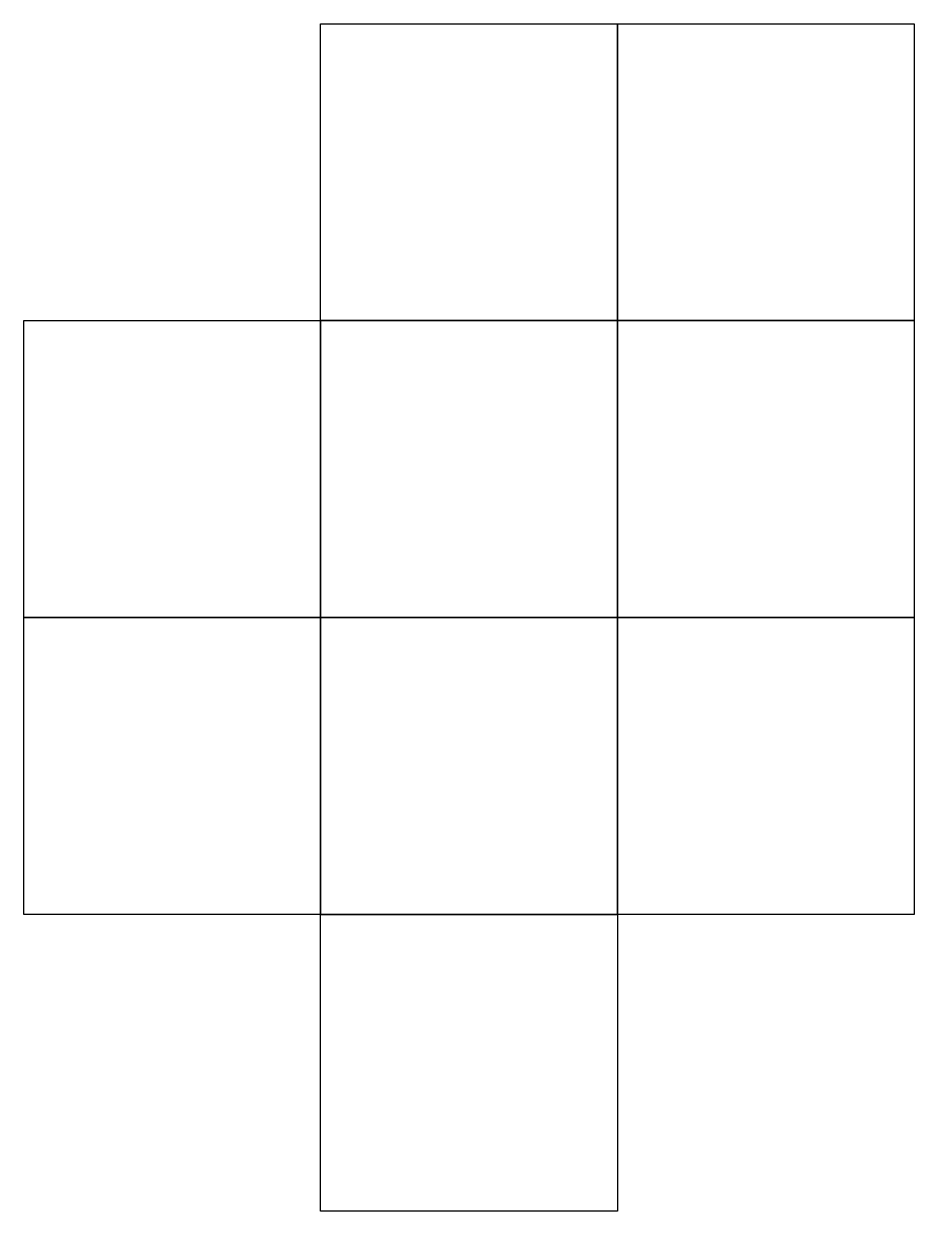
# Model space of a CAD drawing. Header units: metres. Extents: x 1 to 4, y -4 to 0.
import ezdxf

# ---------------------------------------------------------------- set-up
doc = ezdxf.new("R2010")
doc.units = ezdxf.units.M

msp = doc.modelspace()

# ---------------------------------------------------------------- linework, layer by layer
for points in [[(2, 0), (3, 0), (3, -1), (2, -1)], [(3, 0), (4, 0), (4, -1), (3, -1)], [(1, -1), (2, -1), (2, -2), (1, -2)], [(2, -1), (3, -1), (3, -2), (2, -2)], [(3, -1), (4, -1), (4, -2), (3, -2)], [(1, -2), (2, -2), (2, -3), (1, -3)], [(2, -2), (3, -2), (3, -3), (2, -3)], [(3, -2), (4, -2), (4, -3), (3, -3)], [(2, -3), (3, -3), (3, -4), (2, -4)]]:
    msp.add_lwpolyline(points, close=True)

doc.saveas('drawing.dxf')
